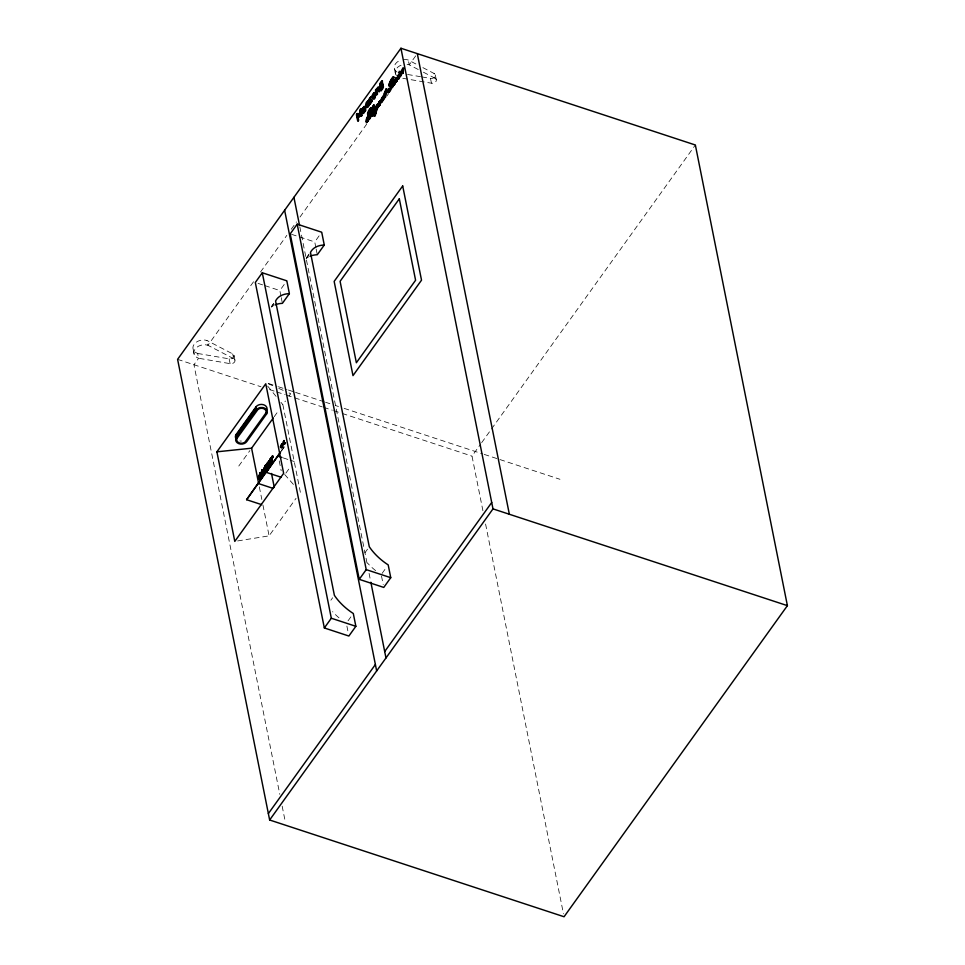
<?xml version="1.0" encoding="UTF-8"?>
<svg xmlns="http://www.w3.org/2000/svg" width="965" height="965" viewBox="0 0 965 965"><rect width="100%" height="100%" fill="white"/><g stroke="black" fill="none" stroke-linecap="round" stroke-linejoin="round"><path stroke-width="0.72" stroke-dasharray="4.83 3.62" d="M284.506 440.969L283.903 443.393L283.987 440.8L282.926 443.526L282.419 447.458L283.867 444.684L282.552 447.265L282.624 445.215A14.198 5.995 -71.8 0 1 283.469 442.501C285.712 436.59 282.636 447.205 284.591 441.922M285.785 442.549L285.652 442.851A2.859 1.206 -71.8 0 1 284.965 443.9L283.264 443.393L284.506 440.305L284.144 443.9L284.844 442.73M279.874 447.084C282.685 439.461 282.54 446.349 281.044 449.063M283.372 444.563L282.045 447.109L282.118 445.046A14.198 5.995 -71.8 0 1 282.962 442.332C285.121 436.506 282.275 447.471 283.987 440.8M280.248 447.748L282.057 443.804L281.129 447.688M284.759 440.426C281.563 439.545 280.924 451.946 283.372 444.684M282.841 447.241L281.129 446.686L281.696 443.43M280.622 447.519L281.575 443.659L280.453 445.963A9.18 3.872 -71.8 0 0 279.922 447.591M284.591 442.899L284.735 444.334L285.869 442.778M284.603 441.463L284.036 444.105L285.363 442.609M281.02 447.072L281.937 446.433M281.261 451.282L285.507 445.203M253.518 281.78L207.921 345.289A9.493 6.9 -11.3 0 0 195.087 349.077A9.493 6.9 -11.3 0 0 198.609 358.256L193.953 364.734L279.802 794.364M260.526 271.997L286.834 235.364M291.225 229.248L296.484 221.926M299.994 217.041L366.628 124.208M386.796 96.114L388.557 93.677M415.698 55.861L409.256 64.836A9.493 6.9 -11.3 0 0 406.989 64.365M280.984 296.231L279.838 290.549L286.822 280.827M315.881 247.631L314.747 241.938L321.719 232.215M271.672 306.243L273.409 303.806M306.568 257.631L309.186 253.976M271.213 307.123L273.831 303.468M306.122 258.511L308.74 254.869M238.789 466.023L249.887 450.583M274.169 416.747L278.511 410.692M300.368 492.295L282.854 404.649L285.471 401.006M288.969 396.132L290.706 393.708L288.065 392.526M281.442 450.703L285.592 444.913M285.905 473.091L290.067 467.301M237.655 540.931L269.102 535.852L296.026 498.35M330.899 600.194L332.635 597.769M364.927 552.8L367.544 549.157M348.063 620.797L352.43 614.729M382.092 573.403L386.446 567.323M482.922 510.738L472.006 456.119L480.799 443.864M481.68 442.645L695.355 145.003M283.384 443.466L284.084 440.173M282.202 443.598L280.972 446.132A9.18 3.872 -71.8 0 0 280.429 447.76M407.58 74.474L420.463 76.681M421.898 76.935L430.487 78.406A3.691 2.678 -11.3 0 0 434.901 76.79A3.691 2.678 -11.3 0 0 434.057 73.449L422.465 67.405M402.815 78.286L431.452 83.207A3.691 2.678 -11.3 0 0 435.854 81.591A3.691 2.678 -11.3 0 0 435.01 78.237L434.057 73.449M197.656 353.455L229.151 358.859A3.691 2.678 -11.3 0 0 233.554 357.243A3.691 2.678 -11.3 0 0 232.71 353.902L206.956 340.488A9.493 6.9 -11.3 0 0 194.122 344.288A9.493 6.9 -11.3 0 0 197.656 353.455L198.609 358.256L230.104 363.66A3.691 2.678 -11.3 0 0 234.519 362.044A3.691 2.678 -11.3 0 0 233.663 358.691L232.71 353.902M291.575 234.326L314.747 241.938M258.041 283.384L263.493 285.17M264.844 285.616L279.838 290.549M268.415 383.479L276.991 386.302M278.427 386.76L286.991 389.583M288.426 390.053L294.144 391.935M295.567 392.405L324.156 401.79M325.579 402.26L329.873 403.672M335.591 405.553L338.45 406.494M344.167 408.376L482.79 453.936M484.213 454.406L498.507 459.099M499.942 459.569L559.965 479.291M177.596 359.354L260.972 386.76M269.524 389.57L275.23 391.44M276.653 391.911L285.218 394.721M286.641 395.192L322.286 406.904M323.709 407.375L332.274 410.185M333.697 410.656L340.826 412.996M342.249 413.466L472.006 456.119M283.879 440.197L284.675 440.607M283.794 440.462L284.518 440.776M283.975 443.261L283.348 443.116L284.579 443.647M283.975 443.984L284.989 444.165M284.036 444.105L284.735 444.334M281.527 443.502L282.262 443.852M281.394 443.659L282.094 443.96M281.768 447.145L282.624 447.422M283.312 457.929L288.764 459.726M290.127 460.172L294.216 461.511M268.21 383.708L273.505 386.06M278.801 388.413L286.738 391.947M403.587 59.565A9.493 6.9 -11.3 0 1 408.304 60.035L417.314 64.727M418.267 69.528L409.256 64.836L408.304 60.035M423.418 72.206L435.01 78.237M233.663 358.691L207.921 345.289L206.956 340.488M284.639 474.454L294.47 485.612M267.655 386.096L276.207 396.531M280.96 402.333L282.854 404.649M435.312 74.92L436.276 79.721M430.487 78.406L431.452 83.207M394.576 69.203L395.529 74.003M485.576 524.031L563.464 913.795M316.158 249.042L317.292 254.736M381.501 576.045L383.202 584.573M299.826 226.823L367.605 566.021M369.076 573.391L370.548 580.773M281.261 297.654L282.395 303.348M346.893 626.068L348.305 633.185M279.235 460.92L281.189 470.727M233.976 355.373L234.929 360.174M259.32 486.879L261.829 499.472M262.95 505.069L269.102 535.852M229.151 358.859L230.104 363.66M193.229 349.656L194.194 354.457M282.166 806.173L285.411 822.409M284.579 443.924L284.579 443.804A2.859 1.206 -71.8 0 0 285.133 442.682M375.65 570.641A39.167 21.242 35.7 0 1 367.472 563.029M306.568 258.282A39.167 21.242 35.7 0 1 308.728 256.835M338.992 617.817A39.167 21.242 35.7 0 1 332.575 611.641M271.672 306.882A39.167 21.242 35.7 0 1 273.831 305.447M396.482 75.584A9.493 6.9 -11.3 0 1 402.116 64.836M241.419 441.053A5.935 4.535 -4.3 0 1 239.875 440.957M397.037 72.085A9.493 6.9 -11.3 0 1 401.151 60.035"/><path stroke-width="1.45" d="M376.205 111.421L374.709 115.981L376.531 109.962L375.566 109.322L376.845 105.089L374.806 111.988L373.696 113.544L372.936 112.772L371.223 115.945L371.211 114.111L372.225 115.716L371.646 115.317L374.408 108.104L375.096 109.069L372.188 115.559L371.453 115.547L374.179 105.221L372.032 115.74M266.159 466.976C265.291 462.44 266.617 469.087 266.437 465.082M384.709 94.944C384.239 103.52 388.195 87.369 386.374 91.313L385.867 91.144C388.099 83.376 381.416 99.66 385.252 92.375L383.768 99.178L383.202 100.143L383.817 96.138L381.694 102.386L380.97 102.194L382.972 96.657L382.96 100.674L385.228 95.113L382.912 99.962M259.935 475.528L258.922 476.336L260.26 472.741L259.537 479.014L262.335 469.846L262.673 471.897M376.169 109.805L374.203 115.812L377.363 105.257L376.302 109.552M379.715 103.713C378.702 106.403 377.206 107.368 379.233 103.822L379.788 105.113L382.237 98.792L379.281 104.944L379.233 103.822M380.584 101.373L380.608 100.734L380.343 101.313C376.989 101.988 378.666 110.553 379.74 102.206M393.72 77.502C392.526 81.916 391.09 82.134 392.478 79.082C395.891 73.002 386.012 86.693 390.33 85.378M262.456 472.934L261.008 476.987L260.526 474.515L260.502 476.819L262.239 470.172L261.732 475.263L261.033 476.77L262.251 470.208M379.667 101.349L377.303 108.659L378.521 105.089M380.174 101.771L379.534 101.337M399.233 71.314L399.257 73.002L399.739 71.482M262.154 470.305C263.747 470.715 260.755 473.61 262.878 470.039M389.691 85.849L391.525 80.783L393.008 79.275M385.409 97.381C382.671 96.609 388.304 87.791 385.867 91.144M270.695 463.683L271.394 457.651C269.44 472.126 269.549 456.18 273.179 456.602C270.731 458.363 271.491 463.49 268.801 464.961A2.859 1.206 -71.8 0 1 268.113 466.023L268.246 464.201A7.624 3.221 -71.8 0 1 269.211 462.319L269.742 461.234L269.718 462.488A7.624 3.221 -71.8 0 0 268.752 464.37L268.62 466.192A2.859 1.206 -71.8 0 0 269.307 465.13L269.947 463.465L268.21 466.553L269.609 462.392L268.789 462.585L269.609 462.392M371.163 107.875C368.425 112.109 371.742 111.771 371.815 107.646C369.33 106.765 365.289 117.658 369.064 113.846L366.616 120.456L366.941 122.446L370.222 117.139L370.246 116.162L368.087 121.011L366.483 121.759L366.845 119.081L370.415 111.928L367.798 114.69L367.81 113.906L371.163 107.875L371.718 108.249L370.632 110.649L370.234 109.95L370.632 110.649M370.246 116.162C361.706 131.795 369.523 115.45 370.355 111.868M398.654 76.114L398.147 75.946C396.12 84.896 403.225 71.096 401.09 71.844M403.225 72.532C403.515 68.503 398.485 82.085 400.318 74.184C402.236 66.814 399.076 76.983 397.942 78.623C401.211 65.21 392.9 90.022 397.857 78.708M396.35 80.626L396.362 82.013L397.954 78.032M398.256 77.055L399.148 74.691L398.834 76.814M383.057 96.633L382.454 100.505L385.252 92.375M383.467 99.95L383.202 100.143M385.759 92.544C381.851 99.865 388.63 83.533 386.374 91.313M266.123 469.943L267.353 463.26L266.123 469.943L265.737 468.146L266.424 468.049L266.376 469.75L269.066 461.463L266.569 464.093A3.148 1.327 -71.8 0 0 266.026 465.311L264.494 472.187L264.301 469.895L264.398 472.102M269.73 460.257L270.007 461.089L270.731 459.207L268.318 462.79L270.212 459.038L268.463 462.645L269.778 461.27M370.439 111.445L370.801 110.058M402.743 68.913L401.693 72.303L403.249 69.082L402.707 72.713L401.693 72.303M375.264 110.191C375.711 108.876 375.301 111.94 376.965 107.875L376.447 107.706C370.946 121.023 376.615 104.051 376.796 104.859M376.447 107.706L374.058 116.041L379.04 101.904L380.608 100.734M372.936 112.772L373.19 113.375L374.492 112.567M396.868 79.89C397.568 74.788 394.516 79.781 394.673 82.737M395.988 81.386L396.699 77.634L396.313 78.418M371.706 115.547L372.225 115.716M393.515 85.004L392.212 87.803L394.999 81.675L394.576 80.107L391.706 87.634L392.996 84.836C395.228 87.779 396.627 76.38 396.712 79.13M397.797 79.118L398.231 78.418L398.304 79.287M272.371 456.288C270.827 459.063 271.78 461.572 272.239 461.342M360.886 109.371L359.101 115.317L360.379 109.202L362.104 115.45L361.006 116.102L359.957 110.854L361.513 116.27M271.901 457.82L271.008 459.642L271.587 458.073M392.996 84.836L393.418 85.33L394.347 83.581M357.159 114.763L358.715 120.167L358.16 120.939L357.159 114.763L359.089 116.632L359.957 110.854M359.089 116.632L359.945 116.307L360.343 112.35M270.996 460.184L272.504 461.005L271.358 459.895L272.48 456.059L270.49 459.473L271.394 457.651M271.611 460.365L272.552 456.542M259.766 475.842L259.103 475.962L259.887 473.598M259.645 476.119L260.647 473.284L260.043 473.019M262.106 472.235C258.958 473.719 257.836 487.011 260.26 472.741M264.808 470.064L262.842 474.491L263.554 471.873L262.022 473.164L265.315 465.407L264.627 469.231L265.254 469.436M393.563 84.317L394.649 80.131M380.15 100.637C378.28 112.35 380.982 96.03 382.755 97.525L382.381 99.564L382.14 97.308M398.256 78.141L398.183 78.756L399.462 75.837M373.383 111.795L374.299 108.526L374.794 109.298L373.383 111.795L374.299 108.526M373.889 111.964L373.986 111.264M393.443 83.858L394.347 80.59L394.842 81.362L393.443 83.858L394.347 80.59M393.949 84.027L394.902 80.831M401.307 72.363L399.896 74.86L401.247 71.82M398.533 78.213L398.726 78.804L399.968 76.006M264.301 469.895L262.335 474.322L263.047 471.704M380.97 102.194L381.718 98.623M385.228 95.113L385.131 97.634M371.73 114.28L369.969 118.792L373.672 105.052L369.45 118.623L371.211 114.111M377.568 105.245L377.858 104.534L377.11 108.719L377.351 104.365L376.917 104.811M393.334 76.633C395.131 79.661 390.113 85.933 393.443 77.188C391.609 76.199 384.83 92.097 392.526 83.69M269.054 461.451L266.304 466.228L265.122 465.902L263.385 471.004L264.868 469.774L265.652 466.071L263.891 471.173M268.535 461.282L265.52 469.714M377.954 105.462L376.603 108.55M374.155 116.077L375.409 115.1L377.11 108.719M393.431 84.124C394.383 86.355 395.964 81.748 395.65 79.021M403.249 72.399C404.444 57.912 397.906 84.751 401.512 72.918L402.767 73.171M400.125 74.8C400.668 78.442 402.731 70.336 403.635 68.479M402.731 72.23L401.947 73.376L401.512 72.918M372.502 96.247C377.339 83.871 375.65 105.981 372.454 96.838M392.236 85.511L388.533 92.194L388.352 90.215L389.812 88.442L388.256 92.676L389.583 91.784A10.398 4.391 -71.8 0 0 390.837 89.745L392.719 83.267L391.259 84.208M269.09 462.223C266.038 471.077 268.451 463.333 270.61 463.755M371.875 112.362L373.588 105.318L372.381 112.531L374.082 106.271L374.094 105.487L372.381 112.531M264.627 469.231L263.94 472.006M374.661 116.246L376.965 107.875M380.306 102.724L379.981 104.642L382.755 97.525M402.55 72.375L403.081 68.226M266.304 466.228L266.642 465.419A3.028 1.279 -71.8 0 1 267.124 464.455L267.86 463.429M382.237 98.792L381.694 102.386M392.441 81.036L392.502 79.106M260.526 474.515L258.897 478.966L260.526 473.477M261.033 474.683L259.862 478.712L258.897 478.966M269.549 460.57C272.926 456.71 266.485 465.552 270.284 461.427M393.66 83.798L395.168 80.3L394.468 80.167M370.934 96.729C365.651 104.123 376.386 95.282 369.281 104.22L369.8 104.389C376.893 95.451 366.169 104.292 371.453 96.898L370.934 96.729C364.131 104.859 373.962 97.767 370.162 102.604A4.584 1.93 -71.8 0 1 369.137 103.315L368.582 106.524L366.543 107.706M371.453 96.898C364.637 105.028 374.468 97.935 370.669 102.773A4.584 1.93 -71.8 0 1 369.655 103.484L369.8 104.389M374.191 110.312L374.842 108.768M400.704 73.376L400.994 72.375M260.659 473.296L259.488 479.171M379.74 103.991L378.907 106.307L378.039 106.307M398.147 75.946L395.855 81.844L396.108 78.527L394.034 84.462M402.212 72.472L403.249 69.082M265.785 466.071L265.882 464.889M381.875 99.395L383.31 95.969L382.623 99.902L383.419 100.131M382.381 99.564L383.563 96.802M400.451 73.557L400.885 72.303M375.204 109.202L373.986 112.398M263.385 471.004L265.122 465.902M377.677 87.767L376.169 89.781L378.244 86.983L379.149 91.699L379.028 87.586L377.93 87.441M382.285 85.668C379.486 92.616 378.377 82.471 382.056 80.939L383.443 86.85L382.261 89.576L380.705 90.626L382.285 85.668L382.767 87.731L380.548 89.842M382.791 85.837C380.97 92.218 378.304 84.45 381.585 82.411L382.285 86.174M367.146 106.826C373.998 99.419 360.777 113.279 368.497 101.06L366.809 104.341L367.002 106.645M365.277 111.035L364.661 110.384L362.756 113.303A1.99 0.832 -71.8 0 1 362.309 112.977C361.151 109.66 368.196 104.111 361.899 109.154L364.275 106.295L365.277 111.035L365.832 110.263L364.963 106.56L362.852 108.526M365.168 110.553L365.011 111.023A3.365 1.423 -71.8 0 1 364.107 112.821L363.262 113.472A1.99 0.832 -71.8 0 1 362.828 113.146L363.781 109.395M382.164 85.029C380.753 90.24 378.738 83.991 381.657 82.544L382.671 85.197M376.169 107.549L377.424 104.98M364.288 108.478L364.155 110.758L362.912 112.133L364.288 108.478L365.047 109.914L363.6 112.362L364.794 108.647M379.149 91.699L378.183 88.237L376.82 90.601L377.496 94.015L376.422 94.618L376.302 90.433L377.677 88.068L378.642 91.53M399.896 74.86L401.356 71.832M379.124 103.146L380.343 101.313M259.38 475.359L258.946 476.348M390.692 81.772L389.534 86.428L392.357 83.762M375.108 108.237L373.455 112.688L374.601 108.068M373.455 112.941L372.261 115.571M368.618 104.051L368.787 104.895C366.193 111.88 363.829 102.664 367.991 100.891L368.497 101.06M266.424 468.049L265.616 469.593L266.4 468.17M262.178 473.067L263.252 472.585L262.54 473.55L265.87 465.673L265.266 465.419M262.022 473.164L263.554 471.873M391.597 79.926L393.841 76.802M369.064 113.846C368.232 115.245 364.01 122.121 367.146 121.952M271.828 457.615L273.071 456.3L271.865 460.064L272.444 460.908M246.594 499.701L270.116 466.481L246.594 499.701L261.587 504.623M281.225 477.277L266.231 472.343L280.61 451.861M266.231 472.343L280.405 452.501M400.945 48.25L177.596 359.354L269.645 819.997L564.055 916.75L787.404 605.646L695.355 145.003L400.945 48.25L492.994 508.881L269.645 819.997M357.653 120.77L356.435 114.69L357.243 113.568L359.607 115.486M358.16 120.939L356.954 114.859L357.75 113.737M376.422 94.618L375.518 90.059L376.073 89.275L376.688 89.95M376.579 89.443L375.518 90.059M382.044 81.844L382.562 81.108M366.205 106.826L367.991 100.891M361.006 116.102L361.598 115.281L360.379 109.202M381.054 90.01L381.211 90.794M262.287 272.769L255.315 282.492L324.337 627.962L348.872 636.031L355.856 626.309L353.299 613.511A39.167 21.242 35.7 0 1 334.385 595.333L275.58 301.044A39.167 21.242 35.7 0 1 289.379 293.625L286.822 280.827L262.287 272.769L331.321 618.239L324.337 627.962M297.184 224.157L290.212 233.88L359.245 579.35L383.768 587.42L390.753 577.697L388.195 564.899A39.167 21.242 35.7 0 1 369.281 546.721L310.477 252.432A39.167 21.242 35.7 0 1 324.276 245.014L321.719 232.215L297.184 224.157L366.218 569.627L359.245 579.35M289.379 293.625L282.395 303.348A39.167 21.242 35.7 0 0 275.049 304.868M324.276 245.014L317.292 254.736A39.167 21.242 35.7 0 0 309.946 256.256M216.896 451.825L265.761 383.781L283.65 473.345L234.797 541.401L216.896 451.825L251.588 448.206L273.3 417.954M235.641 437.917A5.935 4.535 -4.3 0 1 236.184 434.443L255.966 406.892A5.935 4.535 -4.3 0 1 263.336 404.673A5.935 4.535 -4.3 0 1 266.871 409.92M266.364 412.055L266.521 414.082L246.751 441.632A5.935 4.535 -4.3 0 1 238.669 443.611A5.935 4.535 -4.3 0 1 236.413 437.495L256.195 409.944L255.966 406.892M268.366 813.591L375.385 664.523M384.697 651.556L491.716 502.488M267.353 463.26L266.617 464.286A3.028 1.279 -71.8 0 0 266.135 465.251L265.58 466.867M369.571 114.015C365.795 117.585 369.897 108.104 371.815 107.646M374.215 97.863L374.637 97.272A1.665 0.7 -71.8 0 0 375.047 96.174C376.434 86.922 368.365 99.166 373.708 98.502C377.906 93.629 371.477 92.266 373.479 98.032M384.54 97.441L384.794 97.067M259.501 476.493L260.815 472.959M402.682 73.316L401.814 73.063M389.245 88.225L387.749 92.507L389.076 91.615A10.398 4.391 -71.8 0 0 390.33 89.576L392.212 83.099L389.185 85.68M380.705 90.626L382.924 86.681L382.056 80.939M370.934 112.097L368.546 114.763L367.689 114.57M369.933 111.277L371.308 107.477M381.609 87.248C379.764 87.538 380.644 83.304 382.176 82.713M378.389 105.788L378.642 106.536M391.85 80.927L393.032 77.296M371.73 108.08L368.316 114.859M396.362 82.013L395.855 81.844M272.287 456.107L273.131 456.421M268.053 462.766L267.498 462.693M388.026 92.025L390.499 88.442L392.092 83.605M366.483 121.759L370.162 116.174M400.921 71.169L401.669 71.434M401.717 72.508L402.984 72.882M401.657 72.64L402.851 73.026M398.666 72.701L399.401 72.882M398.533 74.607L399.208 74.8M399.896 75.125L401.054 75.463M399.462 75.596L400.632 75.873M396.084 77.489L397.122 77.791M398.171 78.527L398.774 78.635M397.942 78.623L398.726 78.804M397.725 79.082L398.412 79.239M396.181 81.301L396.784 81.398M391.645 81.458L392.405 81.663M393.008 84.582L394.034 84.884M389.281 88.406L388.533 92.194M386.121 88.756L386.784 88.961M383.214 96.017L383.937 96.307M384.745 97.019L385.53 97.175M382.369 100.469L383.069 100.601M379.993 100.662L380.656 100.806M379.559 101.048L380.27 101.18M379.571 104.377L380.186 104.63L379.426 104.437M379.173 104.799L379.872 105.064M377.255 104.437L377.918 104.63M376.748 105.173L377.411 105.354M373.527 105.173L374.263 105.354M376.736 108.37L377.339 108.478M376.688 108.418L377.315 108.611M374.408 108.104L375.156 108.37M363.865 107.356L364.493 107.561L362.599 110.058L361.899 109.154M373.383 112.061L374.517 112.495M372.948 112.531L374.106 112.808M371.223 115.945L371.935 116.114M492.994 508.881L787.404 605.646M277.86 456.143L281.949 457.482M270.103 459.026L270.791 459.34M270.091 459.268L271.056 459.605M270.128 459.473L271.008 459.642M271.153 459.883L271.865 460.064M269.488 460.763L270.14 461.017M268.318 462.235L268.982 462.416M268.282 462.416L269.09 462.766M268.27 462.561L269.006 462.983M265.761 465.058L266.449 465.275M267.727 466.035L268.644 466.445M267.631 466.276L268.511 466.553M267.691 466.385L268.391 466.614M264.808 468.99L265.966 469.316M264.868 469.111L265.954 469.533M265.459 469.557L266.243 469.895M262.239 469.919L262.902 470.1M261.985 473.272L262.613 473.501M260.176 472.814L260.815 473.091M260.321 476.36L261.382 476.601M258.897 476.167L259.645 476.276M260.345 476.553L261.262 476.806M260.405 476.746L261.117 476.951M258.982 478.568L259.694 478.821M258.849 478.833L259.706 479.002M258.234 483.489L273.216 488.423M366.218 569.627L390.753 577.697M331.321 618.239L355.856 626.309M262.335 469.846L260.574 476.65L261.201 471.957M357.243 113.568L359.101 115.317M357.665 114.931L359.595 116.801M417.302 53.63L509.351 514.261M376.254 91.361L376.941 94.787M293.927 197.318L299.524 225.34M370.85 582.245L385.976 657.961M284.627 210.286L376.664 670.916M271.503 473.477L274.301 487.47M251.588 448.206L258.475 482.681M236.184 434.443L236.413 437.495M256.195 409.944A5.935 4.535 -4.3 0 1 264.265 407.966A5.935 4.535 -4.3 0 1 266.521 414.082M374.336 97.694A1.665 0.7 -71.8 0 1 374.131 97.875M372.55 95.74L373.129 97.96A1.653 0.7 -71.8 0 0 373.708 97.694L374.131 97.103A1.665 0.7 -71.8 0 0 374.541 96.005L374.01 93.388L372.55 95.74M237.39 437.82L236.895 438.786A4.837 3.703 -4.3 0 0 239.211 442.863A4.837 3.703 -4.3 0 0 245.038 442.042L266.038 412.791A4.837 3.703 -4.3 0 0 263.734 408.714A4.837 3.703 -4.3 0 0 257.896 409.522L237.39 437.82M402.695 185.943L334.155 281.394L352.985 375.626L421.524 280.164L402.695 185.943M399.317 198.814L340.09 281.31L356.362 362.744L415.589 280.248L399.317 198.814M255.435 408.472L236.823 434.395L236.944 435.915L255.556 409.992L255.435 408.472"/></g></svg>
